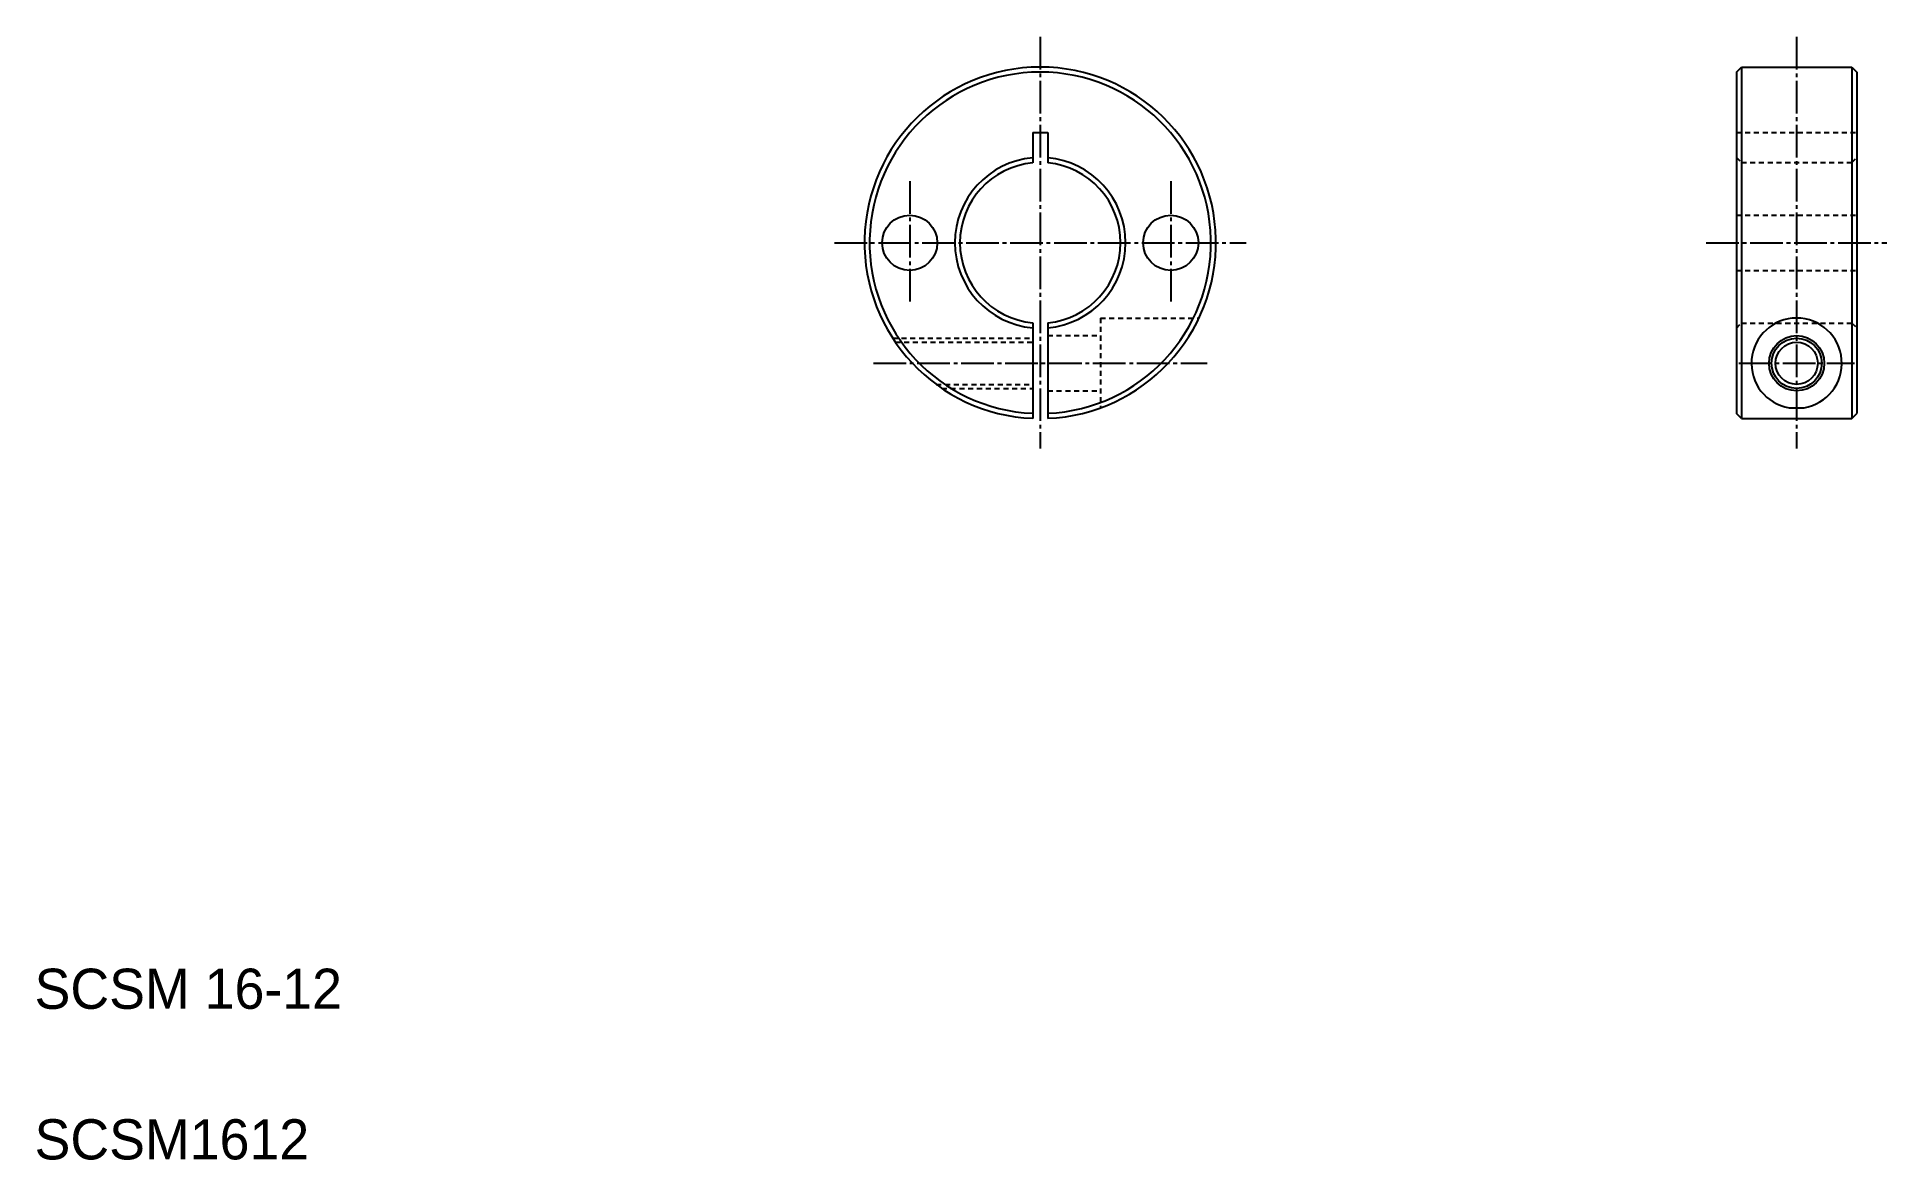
# Model space of a CAD drawing. Extents: x 10 to 195, y 10 to 122.
import ezdxf

# ---------------------------------------------------------------- set-up
doc = ezdxf.new("R2010")
doc.units = 0
doc.header["$LTSCALE"] = 0.25
doc.linetypes.add('CENTER', pattern=[17.5, 13, -1.5, 1.5, -1.5])
doc.linetypes.add('DASHED', pattern=[3.5, 2, -1.5])
doc.layers.get('0').update_dxf_attribs({"linetype": 'CONTINUOUS'})
doc.layers.add('CENTER', color=1, linetype='CENTER')

msp = doc.modelspace()

# ---------------------------------------------------------------- linework, layer by layer
at = {"color": 7, "linetype": 'CONTINUOUS'}
for p, q in [((179.51, 118.3), (180.01, 118.8)), ((179.51, 118.3), (179.51, 84.3)), ((180.01, 118.8), (180.01, 83.8)), ((180.01, 118.8), (191.01, 118.8)), ((191.01, 118.8), (191.01, 83.8)), ((191.01, 118.8), (191.51, 118.3)), ((191.51, 118.3), (191.51, 84.3)), ((109.42, 112.3), (110.92, 112.3)), ((109.42, 112.3), (109.42, 109.26)), ((110.92, 112.3), (110.92, 109.26)), ((109.42, 93.33), (109.42, 83.81)), ((110.92, 93.33), (110.92, 83.81)), ((184.78, 84.86), (186.25, 84.86)), ((180.01, 83.8), (179.51, 84.3)), ((180.01, 83.8), (191.01, 83.8)), ((180.01, 83.8), (191.01, 83.8)), ((191.01, 83.8), (191.51, 84.3))]:
    msp.add_line(p, q, dxfattribs=at)
at = {"color": 3, "linetype": 'DASHED'}
for p, q in [((179.51, 112.3), (191.51, 112.3)), ((179.51, 109.8), (180.01, 109.3)), ((180.01, 109.3), (191.01, 109.3)), ((191.01, 109.3), (191.51, 109.8)), ((179.51, 104.05), (191.51, 104.05)), ((179.51, 98.55), (191.51, 98.55)), ((116.17, 93.8), (125.98, 93.8)), ((116.17, 93.8), (116.17, 84.86)), ((179.51, 92.8), (180.01, 93.3)), ((180.01, 93.3), (191.01, 93.3)), ((191.01, 93.3), (191.51, 92.8)), ((95.47, 91.8), (109.42, 91.8)), ((95.74, 91.4), (109.42, 91.4)), ((110.92, 92.05), (116.17, 92.05)), ((99.81, 87.2), (109.42, 87.2)), ((100.37, 86.8), (109.42, 86.8)), ((110.92, 86.55), (116.17, 86.55))]:
    msp.add_line(p, q, dxfattribs=at)
for p, q in [((116.17, 91.56), (116.17, 91.56)), ((116.17, 89.33), (116.17, 89.33))]:
    msp.add_line(p, q)
at = {"color": 7, "linetype": 'CONTINUOUS'}
for centre, radius in [((97.17, 101.3), 2.75), ((123.17, 101.3), 2.75), ((185.51, 89.3), 2.75), ((185.51, 89.3), 2.1)]:
    msp.add_circle(centre, radius, dxfattribs=at)
at = {"color": 3, "linetype": 'CONTINUOUS'}
msp.add_circle((185.51, 89.3), 2.5, dxfattribs=at)
at = {"color": 7, "linetype": 'CONTINUOUS'}
for centre, radius, start, end in [((110.17, 101.3), 17.5, 272.4563, 267.5437), ((110.17, 101.3), 17, 272.5286, 267.4714), ((110.17, 101.3), 8.5, 95.0621, 264.9379), ((110.17, 101.3), 8, 95.3794, 264.6206), ((110.17, 101.3), 8.5, 275.0621, 84.9379), ((110.17, 101.3), 8, 275.3794, 84.6206), ((185.51, 89.3), 4.5, 279.4229, 260.5771)]:
    msp.add_arc(centre, radius, start, end, dxfattribs=at)
at = {"layer": 'CENTER', "color": 1, "linetype": 'CENTER'}
for p, q in [((110.17, 121.8), (110.17, 80.8)), ((185.51, 121.8), (185.51, 80.8)), ((97.17, 107.45), (97.17, 95.12)), ((123.17, 107.45), (123.17, 95.12)), ((89.67, 101.3), (130.67, 101.3)), ((176.51, 101.3), (194.51, 101.3)), ((93.55, 89.3), (126.79, 89.3)), ((179.76, 89.3), (191.26, 89.3))]:
    msp.add_line(p, q, dxfattribs=at)

# ---------------------------------------------------------------- texts
for s, p in [('SCSM 16-12', (10, 25)), ('SCSM1612', (10, 10))]:
    msp.add_text(s, height=4).set_placement(p)

doc.saveas('drawing.dxf')
